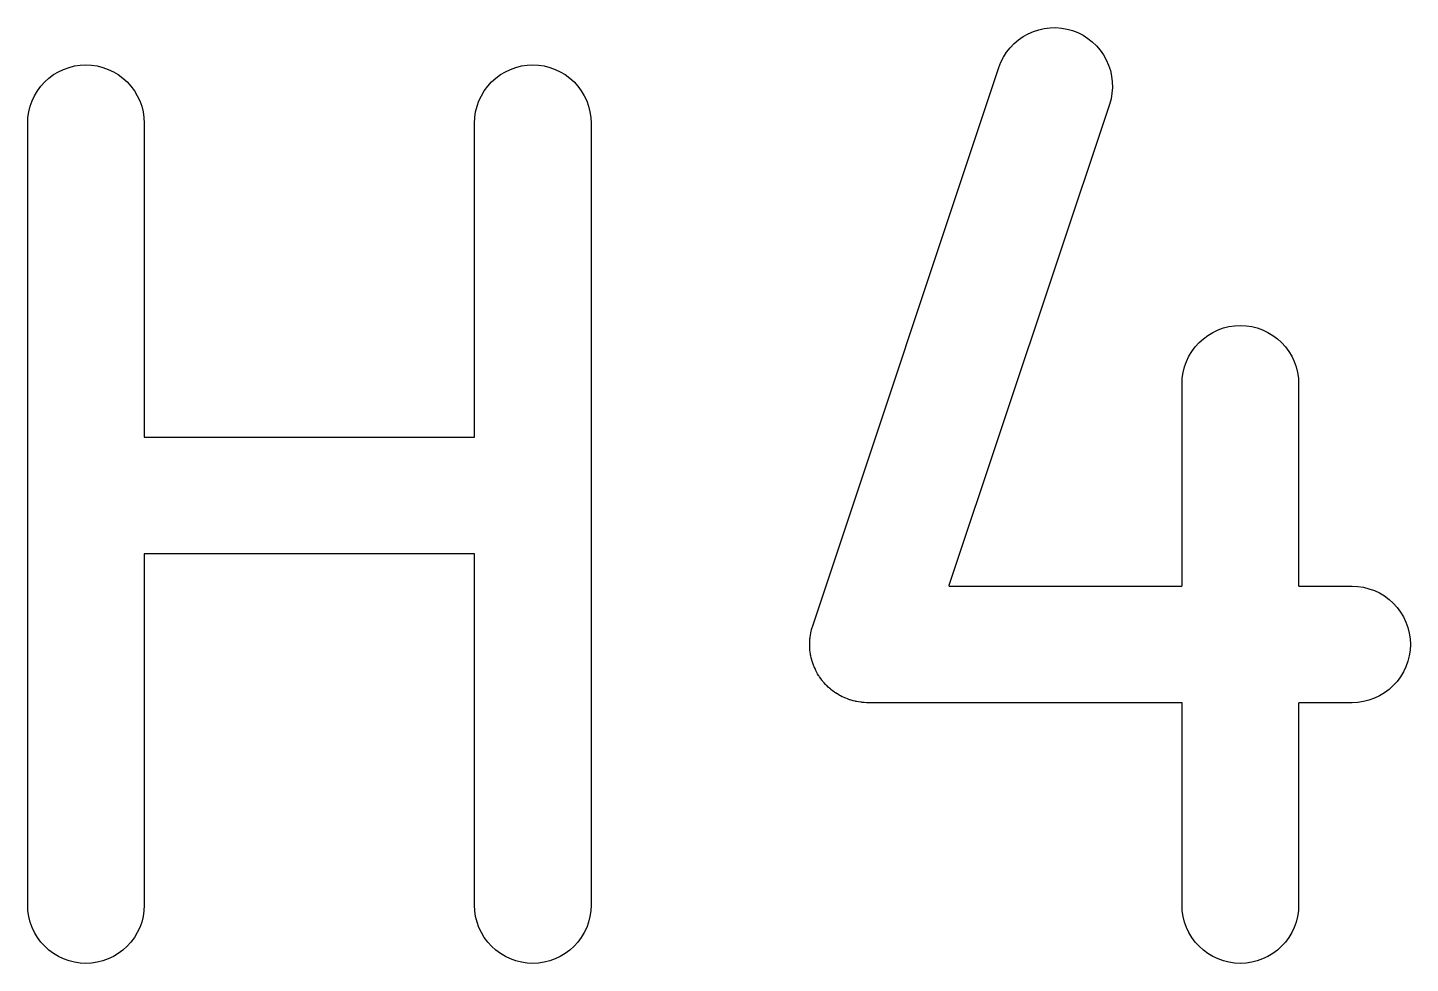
# Model space of a CAD drawing. Header units: metres. Extents: x 89 to 153, y -105 to 4.
# Drawn here: x 149.164 to 150.932, y -96.379 to -95.183 of the extents above; entities that cross this region are included whole.
import ezdxf

# ---------------------------------------------------------------- set-up
doc = ezdxf.new("R2010")
doc.units = ezdxf.units.M

msp = doc.modelspace()

# ---------------------------------------------------------------- linework, layer by layer
for points in [[(150.1636, -95.9705), (150.1636, -95.9705), (150.1636, -95.9705), (150.1636, -95.9705), (150.1636, -95.9705), (150.1636, -95.9705), (150.1636, -95.9705), (150.1636, -95.9695), (150.1638, -95.9668), (150.1638, -95.9668), (150.1638, -95.9668), (150.1638, -95.9668), (150.1638, -95.9668), (150.1638, -95.9668), (150.1638, -95.9668), (150.1639, -95.9642), (150.1641, -95.9632), (150.1641, -95.9632), (150.1641, -95.9632), (150.1641, -95.9632), (150.1641, -95.9632), (150.1641, -95.9632), (150.1641, -95.9632), (150.1641, -95.9632), (150.1641, -95.9622), (150.1646, -95.9596), (150.1646, -95.9596), (150.1646, -95.9596), (150.1646, -95.9596), (150.1646, -95.9596), (150.1646, -95.9596), (150.1646, -95.9596), (150.165, -95.9569), (150.1652, -95.956), (150.1652, -95.956), (150.1652, -95.956), (150.1652, -95.956), (150.1652, -95.956), (150.1652, -95.9559), (150.1652, -95.9559), (150.1652, -95.9559), (150.1654, -95.955), (150.1661, -95.9524), (150.1661, -95.9524), (150.1661, -95.9524), (150.1661, -95.9524), (150.1661, -95.9524), (150.1661, -95.9524), (150.1661, -95.9524), (150.1668, -95.9498), (150.1671, -95.9489), (150.1671, -95.9489), (150.1671, -95.9489), (150.1671, -95.9489), (150.1671, -95.9489), (150.1671, -95.9489), (150.1671, -95.9489), (150.1671, -95.9489), (150.1674, -95.9479), (150.4055, -95.2336), (150.4081, -95.2268), (150.4114, -95.2203), (150.4154, -95.2141), (150.4199, -95.2084), (150.4249, -95.2031), (150.4305, -95.1983), (150.4365, -95.1941), (150.4429, -95.1905), (150.4496, -95.1876), (150.4565, -95.1853), (150.4636, -95.1837), (150.4709, -95.1829), (150.4782, -95.1827), (150.4855, -95.1832), (150.4927, -95.1845), (150.4998, -95.1865), (150.5066, -95.1891), (150.5131, -95.1924), (150.5193, -95.1964), (150.525, -95.2009), (150.5303, -95.2059), (150.5351, -95.2115), (150.5393, -95.2175), (150.5429, -95.2239), (150.5458, -95.2306), (150.5481, -95.2375), (150.5497, -95.2447), (150.5505, -95.2519), (150.5507, -95.2592), (150.5501, -95.2665), (150.5489, -95.2737), (150.5469, -95.2808), (150.3417, -95.8963), (150.3417, -95.8963), (150.3417, -95.8963), (150.3417, -95.8963), (150.3417, -95.8963), (150.3417, -95.8963), (150.3417, -95.8963), (150.3417, -95.8963), (150.3417, -95.8963), (150.3417, -95.8964), (150.3417, -95.8964), (150.3417, -95.8964), (150.3417, -95.8964), (150.3417, -95.8964), (150.3417, -95.8964), (150.3417, -95.8964), (150.3417, -95.8964), (150.3417, -95.8964), (150.3417, -95.8964), (150.3417, -95.8964), (150.3417, -95.8964), (150.3417, -95.8965), (150.3417, -95.8965), (150.3417, -95.8965), (150.3417, -95.8965), (150.3417, -95.8965), (150.3417, -95.8965), (150.3417, -95.8965), (150.3417, -95.8965), (150.3417, -95.8965), (150.3417, -95.8965), (150.3417, -95.8965), (150.3417, -95.8965), (150.3417, -95.8966), (150.3417, -95.8966), (150.3417, -95.8966), (150.3417, -95.8966), (150.3417, -95.8966), (150.3417, -95.8966), (150.3417, -95.8966), (150.3417, -95.8966), (150.3417, -95.8966), (150.3417, -95.8966), (150.3417, -95.8966), (150.3417, -95.8966), (150.3417, -95.8967), (150.3417, -95.8967), (150.3418, -95.8967), (150.3418, -95.8967), (150.3418, -95.8967), (150.3418, -95.8967), (150.3418, -95.8967), (150.3418, -95.8967), (150.3418, -95.8967), (150.3418, -95.8967), (150.3418, -95.8967), (150.3418, -95.8967), (150.3418, -95.8967), (150.3418, -95.8967), (150.3418, -95.8967), (150.3418, -95.8968), (150.3418, -95.8968), (150.3418, -95.8968), (150.3418, -95.8968), (150.3418, -95.8968), (150.3418, -95.8968), (150.3418, -95.8968), (150.3418, -95.8968), (150.3419, -95.8968), (150.3419, -95.8968), (150.3419, -95.8968), (150.3419, -95.8968), (150.3419, -95.8968), (150.3419, -95.8968), (150.3419, -95.8968), (150.3419, -95.8968), (150.3419, -95.8968), (150.3419, -95.8969), (150.3419, -95.8969), (150.3419, -95.8969), (150.3419, -95.8969), (150.3419, -95.8969), (150.3419, -95.8969), (150.342, -95.8969), (150.342, -95.8969), (150.342, -95.8969), (150.342, -95.8969), (150.342, -95.8969), (150.342, -95.8969), (150.342, -95.8969), (150.342, -95.8969), (150.342, -95.8969), (150.342, -95.8969), (150.342, -95.8969), (150.342, -95.8969), (150.342, -95.8969), (150.3421, -95.8969), (150.3421, -95.8969), (150.3421, -95.8969), (150.3421, -95.8969), (150.3421, -95.8969), (150.3421, -95.8969), (150.3421, -95.8969), (150.3421, -95.8969), (150.3421, -95.8969), (150.3421, -95.8969), (150.3421, -95.8969), (150.3421, -95.8969), (150.3422, -95.8969), (150.3422, -95.8969), (150.3422, -95.8969), (150.3422, -95.8969), (150.3422, -95.8969), (150.3422, -95.8969), (150.3422, -95.8969), (150.3422, -95.8969), (150.6392, -95.8969), (150.6393, -95.8969), (150.6393, -95.8969), (150.6393, -95.8969), (150.6393, -95.8969), (150.6393, -95.8969), (150.6393, -95.8969), (150.6393, -95.8969), (150.6393, -95.8969), (150.6393, -95.8969), (150.6393, -95.8969), (150.6393, -95.8969), (150.6393, -95.8969), (150.6393, -95.8969), (150.6394, -95.8969), (150.6394, -95.8969), (150.6394, -95.8969), (150.6394, -95.8969), (150.6394, -95.8969), (150.6394, -95.8969), (150.6394, -95.8969), (150.6394, -95.8969), (150.6394, -95.8969), (150.6394, -95.8969), (150.6394, -95.8969), (150.6394, -95.8969), (150.6395, -95.8969), (150.6395, -95.8969), (150.6395, -95.8969), (150.6395, -95.8969), (150.6395, -95.8969), (150.6395, -95.8969), (150.6395, -95.8969), (150.6395, -95.8969), (150.6395, -95.8969), (150.6395, -95.8969), (150.6395, -95.8969), (150.6395, -95.8969), (150.6395, -95.8969), (150.6395, -95.8968), (150.6395, -95.8968), (150.6396, -95.8968), (150.6396, -95.8968), (150.6396, -95.8968), (150.6396, -95.8968), (150.6396, -95.8968), (150.6396, -95.8968), (150.6396, -95.8968), (150.6396, -95.8968), (150.6396, -95.8968), (150.6396, -95.8968), (150.6396, -95.8968), (150.6396, -95.8968), (150.6396, -95.8968), (150.6396, -95.8968), (150.6396, -95.8968), (150.6396, -95.8968), (150.6396, -95.8967), (150.6396, -95.8967), (150.6397, -95.8967), (150.6397, -95.8967), (150.6397, -95.8967), (150.6397, -95.8967), (150.6397, -95.8967), (150.6397, -95.8967), (150.6397, -95.8967), (150.6397, -95.8967), (150.6397, -95.8967), (150.6397, -95.8967), (150.6397, -95.8967), (150.6397, -95.8967), (150.6397, -95.8967), (150.6397, -95.8966), (150.6397, -95.8966), (150.6397, -95.8966), (150.6397, -95.8966), (150.6397, -95.8966), (150.6397, -95.8966), (150.6397, -95.8966), (150.6397, -95.8966), (150.6397, -95.8966), (150.6397, -95.8966), (150.6397, -95.8966), (150.6397, -95.8966), (150.6397, -95.8965), (150.6397, -95.8965), (150.6397, -95.8965), (150.6397, -95.8965), (150.6397, -95.8965), (150.6397, -95.8965), (150.6397, -95.8965), (150.6397, -95.8965), (150.6397, -95.8965), (150.6397, -95.8965), (150.6397, -95.8965), (150.6397, -95.8965), (150.6397, -95.8965), (150.6397, -95.8964), (150.6397, -95.6382), (150.6401, -95.6308), (150.6412, -95.6236), (150.643, -95.6165), (150.6454, -95.6096), (150.6485, -95.603), (150.6523, -95.5967), (150.6567, -95.5909), (150.6616, -95.5854), (150.667, -95.5805), (150.6729, -95.5762), (150.6791, -95.5724), (150.6858, -95.5693), (150.6926, -95.5668), (150.6997, -95.565), (150.707, -95.564), (150.7143, -95.5636), (150.7216, -95.564), (150.7288, -95.565), (150.7359, -95.5668), (150.7428, -95.5693), (150.7494, -95.5724), (150.7557, -95.5762), (150.7616, -95.5805), (150.767, -95.5854), (150.7719, -95.5909), (150.7763, -95.5967), (150.78, -95.603), (150.7831, -95.6096), (150.7856, -95.6165), (150.7874, -95.6236), (150.7885, -95.6308), (150.7888, -95.6382), (150.7888, -95.8964), (150.7888, -95.8965), (150.7888, -95.8965), (150.7888, -95.8965), (150.7888, -95.8965), (150.7888, -95.8965), (150.7888, -95.8965), (150.7888, -95.8965), (150.7888, -95.8965), (150.7888, -95.8965), (150.7888, -95.8965), (150.7888, -95.8965), (150.7888, -95.8965), (150.7888, -95.8965), (150.7888, -95.8966), (150.7888, -95.8966), (150.7888, -95.8966), (150.7888, -95.8966), (150.7888, -95.8966), (150.7888, -95.8966), (150.7888, -95.8966), (150.7889, -95.8966), (150.7889, -95.8966), (150.7889, -95.8966), (150.7889, -95.8966), (150.7889, -95.8966), (150.7889, -95.8967), (150.7889, -95.8967), (150.7889, -95.8967), (150.7889, -95.8967), (150.7889, -95.8967), (150.7889, -95.8967), (150.7889, -95.8967), (150.7889, -95.8967), (150.7889, -95.8967), (150.7889, -95.8967), (150.7889, -95.8967), (150.7889, -95.8967), (150.7889, -95.8967), (150.7889, -95.8967), (150.7889, -95.8967), (150.7889, -95.8968), (150.7889, -95.8968), (150.7889, -95.8968), (150.7889, -95.8968), (150.789, -95.8968), (150.789, -95.8968), (150.789, -95.8968), (150.789, -95.8968), (150.789, -95.8968), (150.789, -95.8968), (150.789, -95.8968), (150.789, -95.8968), (150.789, -95.8968), (150.789, -95.8968), (150.789, -95.8968), (150.789, -95.8968), (150.789, -95.8968), (150.789, -95.8968), (150.789, -95.8969), (150.789, -95.8969), (150.789, -95.8969), (150.7891, -95.8969), (150.7891, -95.8969), (150.7891, -95.8969), (150.7891, -95.8969), (150.7891, -95.8969), (150.7891, -95.8969), (150.7891, -95.8969), (150.7891, -95.8969), (150.7891, -95.8969), (150.7891, -95.8969), (150.7891, -95.8969), (150.7891, -95.8969), (150.7891, -95.8969), (150.7892, -95.8969), (150.7892, -95.8969), (150.7892, -95.8969), (150.7892, -95.8969), (150.7892, -95.8969), (150.7892, -95.8969), (150.7892, -95.8969), (150.7892, -95.8969), (150.7892, -95.8969), (150.7892, -95.8969), (150.7892, -95.8969), (150.7892, -95.8969), (150.7892, -95.8969), (150.7892, -95.8969), (150.7893, -95.8969), (150.7893, -95.8969), (150.7893, -95.8969), (150.7893, -95.8969), (150.7893, -95.8969), (150.7893, -95.8969), (150.7893, -95.8969), (150.7893, -95.8969), (150.7893, -95.8969), (150.8571, -95.8969), (150.8644, -95.8973), (150.8717, -95.8984), (150.8788, -95.9002), (150.8857, -95.9026), (150.8923, -95.9057), (150.8986, -95.9095), (150.9044, -95.9139), (150.9098, -95.9188), (150.9148, -95.9242), (150.9191, -95.9301), (150.9229, -95.9363), (150.926, -95.943), (150.9285, -95.9498), (150.9302, -95.9569), (150.9313, -95.9642), (150.9317, -95.9715), (150.9313, -95.9788), (150.9302, -95.986), (150.9285, -95.9931), (150.926, -96), (150.9229, -96.0066), (150.9191, -96.0129), (150.9148, -96.0188), (150.9098, -96.0242), (150.9044, -96.0291), (150.8986, -96.0335), (150.8923, -96.0372), (150.8857, -96.0403), (150.8788, -96.0428), (150.8717, -96.0446), (150.8644, -96.0457), (150.8571, -96.046), (150.7893, -96.046), (150.7893, -96.046), (150.7893, -96.046), (150.7893, -96.046), (150.7893, -96.046), (150.7893, -96.046), (150.7893, -96.046), (150.7893, -96.046), (150.7893, -96.046), (150.7892, -96.046), (150.7892, -96.046), (150.7892, -96.046), (150.7892, -96.046), (150.7892, -96.046), (150.7892, -96.046), (150.7892, -96.046), (150.7892, -96.046), (150.7892, -96.046), (150.7892, -96.046), (150.7892, -96.046), (150.7892, -96.046), (150.7892, -96.0461), (150.7892, -96.0461), (150.7891, -96.0461), (150.7891, -96.0461), (150.7891, -96.0461), (150.7891, -96.0461), (150.7891, -96.0461), (150.7891, -96.0461), (150.7891, -96.0461), (150.7891, -96.0461), (150.7891, -96.0461), (150.7891, -96.0461), (150.7891, -96.0461), (150.7891, -96.0461), (150.7891, -96.0461), (150.789, -96.0461), (150.789, -96.0461), (150.789, -96.0461), (150.789, -96.0461), (150.789, -96.0461), (150.789, -96.0461), (150.789, -96.0461), (150.789, -96.0461), (150.789, -96.0461), (150.789, -96.0462), (150.789, -96.0462), (150.789, -96.0462), (150.789, -96.0462), (150.789, -96.0462), (150.789, -96.0462), (150.789, -96.0462), (150.789, -96.0462), (150.7889, -96.0462), (150.7889, -96.0462), (150.7889, -96.0462), (150.7889, -96.0462), (150.7889, -96.0462), (150.7889, -96.0462), (150.7889, -96.0462), (150.7889, -96.0462), (150.7889, -96.0462), (150.7889, -96.0463), (150.7889, -96.0463), (150.7889, -96.0463), (150.7889, -96.0463), (150.7889, -96.0463), (150.7889, -96.0463), (150.7889, -96.0463), (150.7889, -96.0463), (150.7889, -96.0463), (150.7889, -96.0463), (150.7889, -96.0463), (150.7889, -96.0463), (150.7889, -96.0463), (150.7889, -96.0464), (150.7889, -96.0464), (150.7888, -96.0464), (150.7888, -96.0464), (150.7888, -96.0464), (150.7888, -96.0464), (150.7888, -96.0464), (150.7888, -96.0464), (150.7888, -96.0464), (150.7888, -96.0464), (150.7888, -96.0464), (150.7888, -96.0464), (150.7888, -96.0464), (150.7888, -96.0464), (150.7888, -96.0465), (150.7888, -96.0465), (150.7888, -96.0465), (150.7888, -96.0465), (150.7888, -96.0465), (150.7888, -96.0465), (150.7888, -96.0465), (150.7888, -96.0465), (150.7888, -96.0465), (150.7888, -96.3048), (150.7885, -96.3121), (150.7874, -96.3194), (150.7856, -96.3265), (150.7831, -96.3333), (150.78, -96.34), (150.7763, -96.3462), (150.7719, -96.3521), (150.767, -96.3575), (150.7616, -96.3624), (150.7557, -96.3668), (150.7494, -96.3706), (150.7428, -96.3737), (150.7359, -96.3761), (150.7288, -96.3779), (150.7216, -96.379), (150.7143, -96.3794), (150.707, -96.379), (150.6997, -96.3779), (150.6926, -96.3761), (150.6858, -96.3737), (150.6791, -96.3706), (150.6729, -96.3668), (150.667, -96.3624), (150.6616, -96.3575), (150.6567, -96.3521), (150.6523, -96.3462), (150.6485, -96.34), (150.6454, -96.3333), (150.643, -96.3265), (150.6412, -96.3194), (150.6401, -96.3121), (150.6397, -96.3048), (150.6397, -96.0465), (150.6397, -96.0465), (150.6397, -96.0465), (150.6397, -96.0465), (150.6397, -96.0465), (150.6397, -96.0465), (150.6397, -96.0465), (150.6397, -96.0465), (150.6397, -96.0465), (150.6397, -96.0464), (150.6397, -96.0464), (150.6397, -96.0464), (150.6397, -96.0464), (150.6397, -96.0464), (150.6397, -96.0464), (150.6397, -96.0464), (150.6397, -96.0464), (150.6397, -96.0464), (150.6397, -96.0464), (150.6397, -96.0464), (150.6397, -96.0464), (150.6397, -96.0464), (150.6397, -96.0464), (150.6397, -96.0463), (150.6397, -96.0463), (150.6397, -96.0463), (150.6397, -96.0463), (150.6397, -96.0463), (150.6397, -96.0463), (150.6397, -96.0463), (150.6397, -96.0463), (150.6397, -96.0463), (150.6397, -96.0463), (150.6397, -96.0463), (150.6397, -96.0463), (150.6397, -96.0463), (150.6397, -96.0462), (150.6397, -96.0462), (150.6397, -96.0462), (150.6396, -96.0462), (150.6396, -96.0462), (150.6396, -96.0462), (150.6396, -96.0462), (150.6396, -96.0462), (150.6396, -96.0462), (150.6396, -96.0462), (150.6396, -96.0462), (150.6396, -96.0462), (150.6396, -96.0462), (150.6396, -96.0462), (150.6396, -96.0462), (150.6396, -96.0462), (150.6396, -96.0462), (150.6396, -96.0461), (150.6396, -96.0461), (150.6396, -96.0461), (150.6396, -96.0461), (150.6395, -96.0461), (150.6395, -96.0461), (150.6395, -96.0461), (150.6395, -96.0461), (150.6395, -96.0461), (150.6395, -96.0461), (150.6395, -96.0461), (150.6395, -96.0461), (150.6395, -96.0461), (150.6395, -96.0461), (150.6395, -96.0461), (150.6395, -96.0461), (150.6395, -96.0461), (150.6395, -96.0461), (150.6395, -96.0461), (150.6394, -96.0461), (150.6394, -96.0461), (150.6394, -96.0461), (150.6394, -96.0461), (150.6394, -96.0461), (150.6394, -96.046), (150.6394, -96.046), (150.6394, -96.046), (150.6394, -96.046), (150.6394, -96.046), (150.6394, -96.046), (150.6394, -96.046), (150.6393, -96.046), (150.6393, -96.046), (150.6393, -96.046), (150.6393, -96.046), (150.6393, -96.046), (150.6393, -96.046), (150.6393, -96.046), (150.6393, -96.046), (150.6393, -96.046), (150.6393, -96.046), (150.6393, -96.046), (150.6393, -96.046), (150.6393, -96.046), (150.6392, -96.046), (150.2381, -96.046), (150.2371, -96.046), (150.2371, -96.046), (150.2371, -96.046), (150.2371, -96.046), (150.2371, -96.046), (150.2371, -96.046), (150.2371, -96.046), (150.2371, -96.046), (150.2361, -96.046), (150.2334, -96.0458), (150.2334, -96.0458), (150.2334, -96.0458), (150.2334, -96.0458), (150.2334, -96.0458), (150.2334, -96.0458), (150.2334, -96.0458), (150.2308, -96.0457), (150.2298, -96.0455), (150.2298, -96.0455), (150.2298, -96.0455), (150.2298, -96.0455), (150.2298, -96.0455), (150.2298, -96.0455), (150.2298, -96.0455), (150.2298, -96.0455), (150.2288, -96.0454), (150.2262, -96.045), (150.2262, -96.045), (150.2262, -96.045), (150.2262, -96.045), (150.2262, -96.045), (150.2262, -96.045), (150.2262, -96.045), (150.2236, -96.0446), (150.2226, -96.0443), (150.2226, -96.0443), (150.2226, -96.0443), (150.2226, -96.0443), (150.2226, -96.0443), (150.2226, -96.0443), (150.2226, -96.0443), (150.2226, -96.0443), (150.2216, -96.0442), (150.219, -96.0435), (150.219, -96.0435), (150.219, -96.0435), (150.219, -96.0435), (150.219, -96.0435), (150.219, -96.0435), (150.219, -96.0435), (150.2165, -96.0428), (150.2155, -96.0425), (150.2155, -96.0425), (150.2155, -96.0425), (150.2155, -96.0425), (150.2155, -96.0425), (150.2155, -96.0425), (150.2155, -96.0425), (150.2155, -96.0425), (150.2145, -96.0422), (150.2121, -96.0412), (150.2121, -96.0412), (150.2121, -96.0412), (150.2121, -96.0412), (150.2121, -96.0412), (150.2121, -96.0412), (150.2121, -96.0412), (150.2096, -96.0403), (150.2087, -96.0399), (150.2087, -96.0399), (150.2087, -96.0399), (150.2087, -96.0399), (150.2087, -96.0399), (150.2086, -96.0399), (150.2086, -96.0399), (150.2086, -96.0399), (150.2077, -96.0395), (150.2054, -96.0384), (150.2054, -96.0384), (150.2054, -96.0384), (150.2053, -96.0384), (150.2053, -96.0383), (150.2053, -96.0383), (150.2053, -96.0383), (150.203, -96.0372), (150.2021, -96.0367), (150.2021, -96.0367), (150.2021, -96.0367), (150.2021, -96.0367), (150.2021, -96.0367), (150.2021, -96.0367), (150.2021, -96.0367), (150.2021, -96.0367), (150.2012, -96.0362), (150.199, -96.0348), (150.199, -96.0348), (150.199, -96.0348), (150.199, -96.0348), (150.1989, -96.0348), (150.1989, -96.0348), (150.1989, -96.0348), (150.1967, -96.0335), (150.1959, -96.0329), (150.1959, -96.0329), (150.1959, -96.0329), (150.1959, -96.0329), (150.1959, -96.0329), (150.1959, -96.0329), (150.1959, -96.0329), (150.1959, -96.0328), (150.195, -96.0323), (150.1929, -96.0307), (150.1929, -96.0307), (150.1929, -96.0307), (150.1929, -96.0307), (150.1929, -96.0307), (150.1929, -96.0307), (150.1929, -96.0307), (150.1908, -96.0291), (150.1901, -96.0284), (150.1901, -96.0284), (150.1901, -96.0284), (150.1901, -96.0284), (150.1901, -96.0284), (150.1901, -96.0284), (150.1901, -96.0284), (150.19, -96.0284), (150.1893, -96.0278), (150.1874, -96.026), (150.1874, -96.026), (150.1874, -96.026), (150.1873, -96.026), (150.1873, -96.026), (150.1873, -96.026), (150.1873, -96.026), (150.1854, -96.0242), (150.1847, -96.0235), (150.1847, -96.0234), (150.1847, -96.0234), (150.1847, -96.0234), (150.1847, -96.0234), (150.1847, -96.0234), (150.1847, -96.0234), (150.1847, -96.0234), (150.184, -96.0227), (150.1823, -96.0207), (150.1823, -96.0207), (150.1823, -96.0207), (150.1823, -96.0207), (150.1823, -96.0207), (150.1823, -96.0207), (150.1822, -96.0207), (150.1805, -96.0188), (150.1799, -96.018), (150.1799, -96.018), (150.1799, -96.018), (150.1799, -96.018), (150.1799, -96.018), (150.1799, -96.0179), (150.1799, -96.0179), (150.1799, -96.0179), (150.1792, -96.0172), (150.1777, -96.015), (150.1777, -96.015), (150.1777, -96.015), (150.1777, -96.015), (150.1777, -96.015), (150.1777, -96.015), (150.1777, -96.015), (150.1761, -96.0129), (150.1756, -96.012), (150.1756, -96.012), (150.1756, -96.012), (150.1756, -96.012), (150.1756, -96.012), (150.1756, -96.012), (150.1756, -96.012), (150.1756, -96.012), (150.175, -96.0112), (150.1737, -96.0089), (150.1737, -96.0089), (150.1737, -96.0089), (150.1737, -96.0089), (150.1737, -96.0089), (150.1737, -96.0089), (150.1737, -96.0089), (150.1724, -96.0066), (150.1719, -96.0057), (150.1719, -96.0057), (150.1719, -96.0057), (150.1719, -96.0057), (150.1719, -96.0057), (150.1719, -96.0057), (150.1719, -96.0057), (150.1719, -96.0057), (150.1714, -96.0048), (150.1704, -96.0024), (150.1704, -96.0024), (150.1704, -96.0024), (150.1704, -96.0024), (150.1704, -96.0024), (150.1704, -96.0024), (150.1704, -96.0024), (150.1692, -96), (150.1689, -95.9991), (150.1689, -95.9991), (150.1689, -95.9991), (150.1689, -95.9991), (150.1689, -95.9991), (150.1689, -95.999), (150.1689, -95.999), (150.1689, -95.999), (150.1685, -95.9981), (150.1677, -95.9956), (150.1677, -95.9956), (150.1677, -95.9956), (150.1677, -95.9956), (150.1677, -95.9956), (150.1677, -95.9956), (150.1677, -95.9956), (150.1668, -95.9931), (150.1665, -95.9922), (150.1665, -95.9921), (150.1665, -95.9921), (150.1665, -95.9921), (150.1665, -95.9921), (150.1665, -95.9921), (150.1665, -95.9921), (150.1665, -95.9921), (150.1662, -95.9912), (150.1656, -95.9886), (150.1656, -95.9886), (150.1656, -95.9886), (150.1656, -95.9886), (150.1656, -95.9886), (150.1656, -95.9886), (150.1656, -95.9886), (150.165, -95.986), (150.1648, -95.985), (150.1648, -95.985), (150.1648, -95.985), (150.1648, -95.985), (150.1648, -95.985), (150.1648, -95.985), (150.1648, -95.985), (150.1648, -95.985), (150.1646, -95.984), (150.1643, -95.9814), (150.1643, -95.9814), (150.1643, -95.9814), (150.1643, -95.9814), (150.1643, -95.9814), (150.1643, -95.9814), (150.1643, -95.9814), (150.1639, -95.9788), (150.1639, -95.9778), (150.1639, -95.9778), (150.1639, -95.9778), (150.1639, -95.9778), (150.1639, -95.9778), (150.1639, -95.9778), (150.1639, -95.9778), (150.1639, -95.9778), (150.1637, -95.9768), (150.1637, -95.9741), (150.1637, -95.9741), (150.1637, -95.9741), (150.1637, -95.9741), (150.1637, -95.9741), (150.1637, -95.9741), (150.1637, -95.9741), (150.1636, -95.9715), (150.1636, -95.9705), (150.1636, -95.9705)], [(149.1636, -95.3048), (149.1639, -95.2975), (149.165, -95.2903), (149.1668, -95.2832), (149.1692, -95.2763), (149.1724, -95.2697), (149.1761, -95.2634), (149.1805, -95.2575), (149.1854, -95.2521), (149.1908, -95.2472), (149.1967, -95.2428), (149.203, -95.2391), (149.2096, -95.236), (149.2165, -95.2335), (149.2236, -95.2317), (149.2308, -95.2306), (149.2381, -95.2303), (149.2454, -95.2306), (149.2526, -95.2317), (149.2597, -95.2335), (149.2666, -95.236), (149.2732, -95.2391), (149.2795, -95.2428), (149.2854, -95.2472), (149.2908, -95.2521), (149.2957, -95.2575), (149.3001, -95.2634), (149.3038, -95.2697), (149.307, -95.2763), (149.3094, -95.2832), (149.3112, -95.2903), (149.3123, -95.2975), (149.3126, -95.3048), (149.3126, -95.706), (149.3126, -95.706), (149.3126, -95.706), (149.3126, -95.706), (149.3126, -95.706), (149.3126, -95.706), (149.3126, -95.706), (149.3126, -95.706), (149.3126, -95.706), (149.3126, -95.706), (149.3126, -95.706), (149.3126, -95.7061), (149.3126, -95.7061), (149.3126, -95.7061), (149.3126, -95.7061), (149.3126, -95.7061), (149.3126, -95.7061), (149.3127, -95.7061), (149.3127, -95.7061), (149.3127, -95.7061), (149.3127, -95.7061), (149.3127, -95.7061), (149.3127, -95.7061), (149.3127, -95.7062), (149.3127, -95.7062), (149.3127, -95.7062), (149.3127, -95.7062), (149.3127, -95.7062), (149.3127, -95.7062), (149.3127, -95.7062), (149.3127, -95.7062), (149.3127, -95.7062), (149.3127, -95.7062), (149.3127, -95.7062), (149.3127, -95.7062), (149.3127, -95.7062), (149.3127, -95.7062), (149.3127, -95.7062), (149.3127, -95.7063), (149.3127, -95.7063), (149.3127, -95.7063), (149.3127, -95.7063), (149.3127, -95.7063), (149.3127, -95.7063), (149.3128, -95.7063), (149.3128, -95.7063), (149.3128, -95.7063), (149.3128, -95.7063), (149.3128, -95.7063), (149.3128, -95.7063), (149.3128, -95.7063), (149.3128, -95.7063), (149.3128, -95.7063), (149.3128, -95.7064), (149.3128, -95.7064), (149.3128, -95.7064), (149.3128, -95.7064), (149.3128, -95.7064), (149.3128, -95.7064), (149.3128, -95.7064), (149.3129, -95.7064), (149.3129, -95.7064), (149.3129, -95.7064), (149.3129, -95.7064), (149.3129, -95.7064), (149.3129, -95.7064), (149.3129, -95.7064), (149.3129, -95.7064), (149.3129, -95.7064), (149.3129, -95.7064), (149.3129, -95.7064), (149.3129, -95.7064), (149.3129, -95.7064), (149.3129, -95.7064), (149.313, -95.7064), (149.313, -95.7064), (149.313, -95.7064), (149.313, -95.7064), (149.313, -95.7065), (149.313, -95.7065), (149.313, -95.7065), (149.313, -95.7065), (149.313, -95.7065), (149.313, -95.7065), (149.313, -95.7065), (149.313, -95.7065), (149.313, -95.7065), (149.3131, -95.7065), (149.3131, -95.7065), (149.3131, -95.7065), (149.3131, -95.7065), (149.3131, -95.7065), (149.3131, -95.7065), (149.3131, -95.7065), (149.3131, -95.7065), (149.3131, -95.7065), (149.3131, -95.7065), (149.3131, -95.7065), (149.7345, -95.7065), (149.7345, -95.7065), (149.7345, -95.7065), (149.7345, -95.7065), (149.7345, -95.7065), (149.7345, -95.7065), (149.7345, -95.7065), (149.7345, -95.7065), (149.7345, -95.7065), (149.7346, -95.7065), (149.7346, -95.7065), (149.7346, -95.7065), (149.7346, -95.7065), (149.7346, -95.7065), (149.7346, -95.7065), (149.7346, -95.7065), (149.7346, -95.7065), (149.7346, -95.7065), (149.7346, -95.7065), (149.7346, -95.7065), (149.7346, -95.7064), (149.7347, -95.7064), (149.7347, -95.7064), (149.7347, -95.7064), (149.7347, -95.7064), (149.7347, -95.7064), (149.7347, -95.7064), (149.7347, -95.7064), (149.7347, -95.7064), (149.7347, -95.7064), (149.7347, -95.7064), (149.7347, -95.7064), (149.7347, -95.7064), (149.7347, -95.7064), (149.7347, -95.7064), (149.7348, -95.7064), (149.7348, -95.7064), (149.7348, -95.7064), (149.7348, -95.7064), (149.7348, -95.7064), (149.7348, -95.7064), (149.7348, -95.7064), (149.7348, -95.7064), (149.7348, -95.7064), (149.7348, -95.7064), (149.7348, -95.7063), (149.7348, -95.7063), (149.7348, -95.7063), (149.7348, -95.7063), (149.7348, -95.7063), (149.7348, -95.7063), (149.7349, -95.7063), (149.7349, -95.7063), (149.7349, -95.7063), (149.7349, -95.7063), (149.7349, -95.7063), (149.7349, -95.7063), (149.7349, -95.7063), (149.7349, -95.7063), (149.7349, -95.7063), (149.7349, -95.7062), (149.7349, -95.7062), (149.7349, -95.7062), (149.7349, -95.7062), (149.7349, -95.7062), (149.7349, -95.7062), (149.7349, -95.7062), (149.7349, -95.7062), (149.7349, -95.7062), (149.7349, -95.7062), (149.7349, -95.7062), (149.7349, -95.7062), (149.7349, -95.7062), (149.7349, -95.7062), (149.735, -95.7062), (149.735, -95.7061), (149.735, -95.7061), (149.735, -95.7061), (149.735, -95.7061), (149.735, -95.7061), (149.735, -95.7061), (149.735, -95.7061), (149.735, -95.7061), (149.735, -95.7061), (149.735, -95.7061), (149.735, -95.7061), (149.735, -95.7061), (149.735, -95.706), (149.735, -95.706), (149.735, -95.706), (149.735, -95.706), (149.735, -95.706), (149.735, -95.706), (149.735, -95.706), (149.735, -95.706), (149.735, -95.706), (149.735, -95.706), (149.735, -95.706), (149.735, -95.3048), (149.7353, -95.2975), (149.7364, -95.2903), (149.7382, -95.2832), (149.7407, -95.2763), (149.7438, -95.2697), (149.7475, -95.2634), (149.7519, -95.2575), (149.7568, -95.2521), (149.7622, -95.2472), (149.7681, -95.2428), (149.7744, -95.2391), (149.781, -95.236), (149.7879, -95.2335), (149.795, -95.2317), (149.8022, -95.2306), (149.8095, -95.2303), (149.8168, -95.2306), (149.8241, -95.2317), (149.8312, -95.2335), (149.838, -95.236), (149.8447, -95.2391), (149.8509, -95.2428), (149.8568, -95.2472), (149.8622, -95.2521), (149.8671, -95.2575), (149.8715, -95.2634), (149.8753, -95.2697), (149.8784, -95.2763), (149.8809, -95.2832), (149.8826, -95.2903), (149.8837, -95.2975), (149.8841, -95.3048), (149.8841, -96.3048), (149.8837, -96.3121), (149.8826, -96.3194), (149.8809, -96.3265), (149.8784, -96.3333), (149.8753, -96.34), (149.8715, -96.3462), (149.8671, -96.3521), (149.8622, -96.3575), (149.8568, -96.3624), (149.8509, -96.3668), (149.8447, -96.3706), (149.838, -96.3737), (149.8312, -96.3761), (149.8241, -96.3779), (149.8168, -96.379), (149.8095, -96.3794), (149.8022, -96.379), (149.795, -96.3779), (149.7879, -96.3761), (149.781, -96.3737), (149.7744, -96.3706), (149.7681, -96.3668), (149.7622, -96.3624), (149.7568, -96.3575), (149.7519, -96.3521), (149.7475, -96.3462), (149.7438, -96.34), (149.7407, -96.3333), (149.7382, -96.3265), (149.7364, -96.3194), (149.7353, -96.3121), (149.735, -96.3048), (149.735, -95.856), (149.735, -95.856), (149.735, -95.856), (149.735, -95.856), (149.735, -95.856), (149.735, -95.856), (149.735, -95.856), (149.735, -95.856), (149.735, -95.856), (149.735, -95.856), (149.735, -95.856), (149.735, -95.856), (149.735, -95.8559), (149.735, -95.8559), (149.735, -95.8559), (149.735, -95.8559), (149.735, -95.8559), (149.735, -95.8559), (149.735, -95.8559), (149.735, -95.8559), (149.735, -95.8559), (149.735, -95.8559), (149.735, -95.8559), (149.735, -95.8559), (149.7349, -95.8559), (149.7349, -95.8559), (149.7349, -95.8558), (149.7349, -95.8558), (149.7349, -95.8558), (149.7349, -95.8558), (149.7349, -95.8558), (149.7349, -95.8558), (149.7349, -95.8558), (149.7349, -95.8558), (149.7349, -95.8558), (149.7349, -95.8558), (149.7349, -95.8558), (149.7349, -95.8558), (149.7349, -95.8558), (149.7349, -95.8557), (149.7349, -95.8557), (149.7349, -95.8557), (149.7349, -95.8557), (149.7349, -95.8557), (149.7349, -95.8557), (149.7349, -95.8557), (149.7349, -95.8557), (149.7348, -95.8557), (149.7348, -95.8557), (149.7348, -95.8557), (149.7348, -95.8557), (149.7348, -95.8557), (149.7348, -95.8557), (149.7348, -95.8557), (149.7348, -95.8557), (149.7348, -95.8557), (149.7348, -95.8557), (149.7348, -95.8556), (149.7348, -95.8556), (149.7348, -95.8556), (149.7348, -95.8556), (149.7348, -95.8556), (149.7348, -95.8556), (149.7347, -95.8556), (149.7347, -95.8556), (149.7347, -95.8556), (149.7347, -95.8556), (149.7347, -95.8556), (149.7347, -95.8556), (149.7347, -95.8556), (149.7347, -95.8556), (149.7347, -95.8556), (149.7347, -95.8556), (149.7347, -95.8556), (149.7347, -95.8556), (149.7347, -95.8556), (149.7347, -95.8556), (149.7346, -95.8556), (149.7346, -95.8556), (149.7346, -95.8556), (149.7346, -95.8556), (149.7346, -95.8556), (149.7346, -95.8556), (149.7346, -95.8556), (149.7346, -95.8556), (149.7346, -95.8556), (149.7346, -95.8556), (149.7346, -95.8556), (149.7346, -95.8556), (149.7345, -95.8556), (149.7345, -95.8555), (149.7345, -95.8555), (149.7345, -95.8555), (149.7345, -95.8555), (149.7345, -95.8555), (149.7345, -95.8555), (149.7345, -95.8555), (149.7345, -95.8555), (149.3131, -95.8555), (149.3131, -95.8555), (149.3131, -95.8555), (149.3131, -95.8555), (149.3131, -95.8555), (149.3131, -95.8555), (149.3131, -95.8555), (149.3131, -95.8555), (149.3131, -95.8556), (149.3131, -95.8556), (149.3131, -95.8556), (149.313, -95.8556), (149.313, -95.8556), (149.313, -95.8556), (149.313, -95.8556), (149.313, -95.8556), (149.313, -95.8556), (149.313, -95.8556), (149.313, -95.8556), (149.313, -95.8556), (149.313, -95.8556), (149.313, -95.8556), (149.313, -95.8556), (149.313, -95.8556), (149.3129, -95.8556), (149.3129, -95.8556), (149.3129, -95.8556), (149.3129, -95.8556), (149.3129, -95.8556), (149.3129, -95.8556), (149.3129, -95.8556), (149.3129, -95.8556), (149.3129, -95.8556), (149.3129, -95.8556), (149.3129, -95.8556), (149.3129, -95.8556), (149.3129, -95.8556), (149.3129, -95.8556), (149.3128, -95.8556), (149.3128, -95.8556), (149.3128, -95.8556), (149.3128, -95.8557), (149.3128, -95.8557), (149.3128, -95.8557), (149.3128, -95.8557), (149.3128, -95.8557), (149.3128, -95.8557), (149.3128, -95.8557), (149.3128, -95.8557), (149.3128, -95.8557), (149.3128, -95.8557), (149.3128, -95.8557), (149.3128, -95.8557), (149.3128, -95.8557), (149.3127, -95.8557), (149.3127, -95.8557), (149.3127, -95.8557), (149.3127, -95.8557), (149.3127, -95.8557), (149.3127, -95.8558), (149.3127, -95.8558), (149.3127, -95.8558), (149.3127, -95.8558), (149.3127, -95.8558), (149.3127, -95.8558), (149.3127, -95.8558), (149.3127, -95.8558), (149.3127, -95.8558), (149.3127, -95.8558), (149.3127, -95.8558), (149.3127, -95.8558), (149.3127, -95.8558), (149.3127, -95.8559), (149.3127, -95.8559), (149.3127, -95.8559), (149.3127, -95.8559), (149.3127, -95.8559), (149.3127, -95.8559), (149.3127, -95.8559), (149.3127, -95.8559), (149.3127, -95.8559), (149.3126, -95.8559), (149.3126, -95.8559), (149.3126, -95.8559), (149.3126, -95.8559), (149.3126, -95.8559), (149.3126, -95.856), (149.3126, -95.856), (149.3126, -95.856), (149.3126, -95.856), (149.3126, -95.856), (149.3126, -95.856), (149.3126, -95.856), (149.3126, -95.856), (149.3126, -95.856), (149.3126, -95.856), (149.3126, -95.856), (149.3126, -95.856), (149.3126, -96.3048), (149.3123, -96.3121), (149.3112, -96.3194), (149.3094, -96.3265), (149.307, -96.3333), (149.3038, -96.34), (149.3001, -96.3462), (149.2957, -96.3521), (149.2908, -96.3575), (149.2854, -96.3624), (149.2795, -96.3668), (149.2732, -96.3706), (149.2666, -96.3737), (149.2597, -96.3761), (149.2526, -96.3779), (149.2454, -96.379), (149.2381, -96.3794), (149.2308, -96.379), (149.2236, -96.3779), (149.2165, -96.3761), (149.2096, -96.3737), (149.203, -96.3706), (149.1967, -96.3668), (149.1908, -96.3624), (149.1854, -96.3575), (149.1805, -96.3521), (149.1761, -96.3462), (149.1724, -96.34), (149.1692, -96.3333), (149.1668, -96.3265), (149.165, -96.3194), (149.1639, -96.3121), (149.1636, -96.3048), (149.1636, -95.3048)]]:
    msp.add_lwpolyline(points)

doc.saveas('drawing.dxf')
